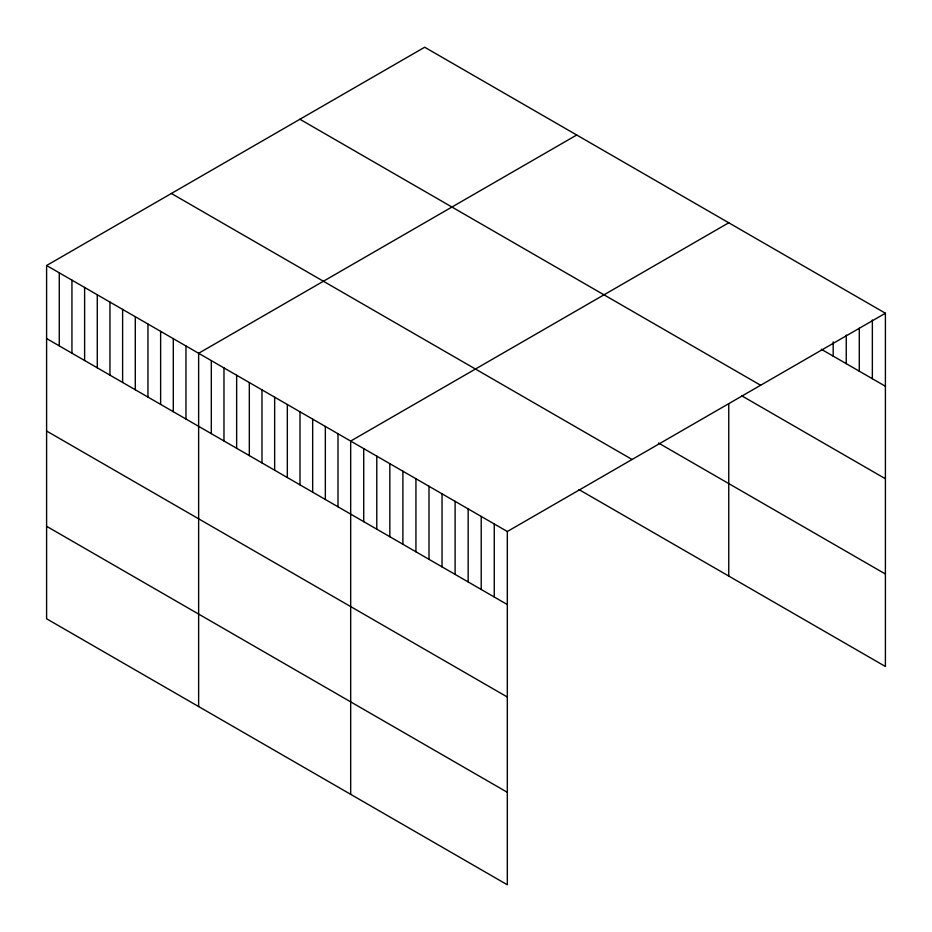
<?xml version="1.0" encoding="UTF-8"?>
<svg xmlns="http://www.w3.org/2000/svg" width="932" height="932" viewBox="0 0 932 932"><rect width="100%" height="100%" fill="white"/><g stroke="black" fill="none" stroke-linecap="round" stroke-linejoin="round"><path stroke-width="1.4" d="M46.6 265.515L507.323 531.508L507.323 884.771L46.6 618.778L46.6 265.515L424.677 47.229L885.4 313.222L885.4 666.485L579.017 489.603M576.722 135L198.632 353.286L198.632 706.561M728.754 222.783L350.677 441.069L350.677 794.332M507.323 531.508L885.4 313.222M821.313 349.267L885.4 386.267M299.918 119.261L760.629 385.254M741.814 395.844L885.4 478.745M658.493 443.015L885.4 574.019M171.371 193.472L632.082 459.464M46.6 338.561L507.323 604.553M46.6 431.027L507.323 697.019M46.6 526.3L507.323 792.305M872.352 320.002L872.352 378.73M859.292 328.227L859.292 371.192M846.244 335.007L846.244 363.655M833.185 341.799L833.185 356.117M728.754 404.185L728.754 576.058M494.263 523.97L494.263 597.016M481.215 516.433L481.215 589.478M468.155 508.895L468.155 581.941M455.107 501.358L455.107 574.403M442.048 493.82L442.048 566.866M429 486.283L429 559.328M415.94 478.745L415.94 551.791M402.892 471.208L402.892 544.253M389.832 463.67L389.832 536.716M376.784 456.144L376.784 529.19M363.725 448.607L363.725 521.652M338.001 433.753L338.001 506.798M325.338 426.437L325.338 499.482M312.663 419.12L312.663 492.166M299.999 411.804L299.999 484.85M287.324 404.488L287.324 477.534M274.66 397.172L274.66 470.217M261.985 389.867L261.985 462.913M249.322 382.551L249.322 455.597M236.646 375.235L236.646 448.28M223.971 367.919L223.971 440.964M211.308 360.602L211.308 433.648M185.969 345.97L185.969 419.016M173.294 338.654L173.294 411.699M160.63 331.338L160.63 404.395M147.955 324.033L147.955 397.079M135.291 316.717L135.291 389.762M122.616 309.401L122.616 382.446M109.953 302.085L109.953 375.13M97.278 294.768L97.278 367.814M84.614 287.452L84.614 360.498M71.939 280.136L71.939 353.181M59.275 272.82L59.275 345.865"/></g></svg>
